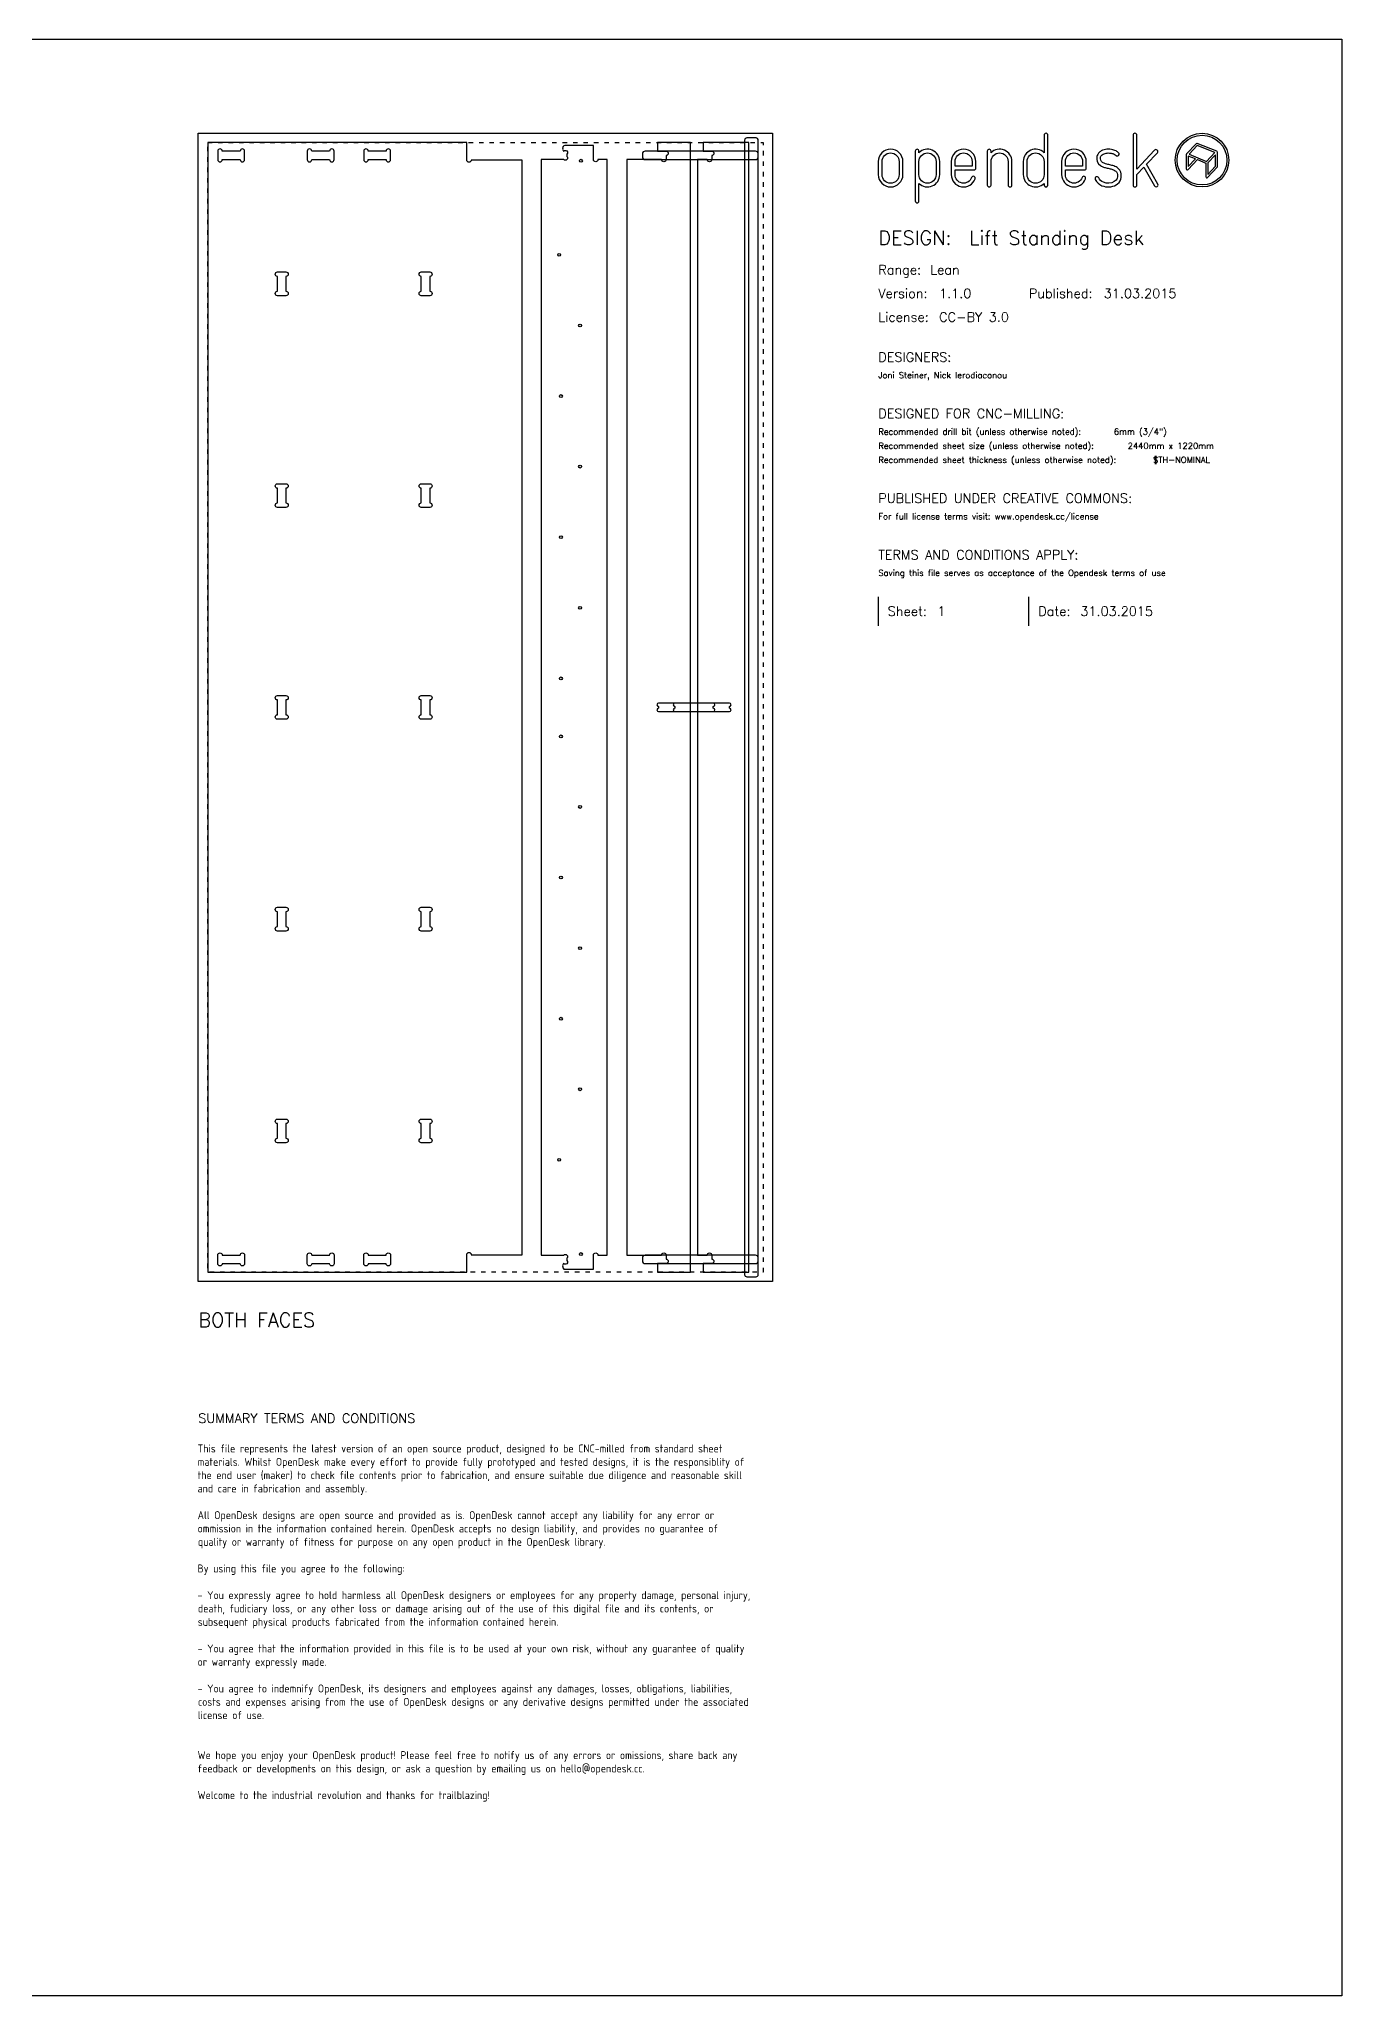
# Model space of a CAD drawing. Extents: x -300 to 5880, y -300 to 4158.
# Drawn here: x 3112 to 5880, y 0 to 4158 of the extents above; entities that cross this region are included whole.
import ezdxf
from ezdxf.enums import TextEntityAlignment as Align

# ---------------------------------------------------------------- set-up
doc = ezdxf.new("R2010")
doc.units = 0
doc.linetypes.add('DGN_STYLE_5', pattern=[22.17944, 9.505474, -12.673965])
for name, color, linetype in [('00-NOPRINT_TEXT', 7, 'CONTINUOUS'), ('00_NOPRINT_TOLERANCE', 7, 'DGN_STYLE_5'), ('TOP-CUT-INSIDE_18MM', 1, 'CONTINUOUS'), ('TOP-CUT-OUTSIDE_18MM', 220, 'CONTINUOUS'), ('TOP-HOLE-6MM-DIAM_14MM', 220, 'CONTINUOUS'), ('TOP-POCKET-INSIDE_04MM', 160, 'CONTINUOUS'), ('TOP-POCKET-INSIDE_09MM', 60, 'CONTINUOUS')]:
    doc.layers.add(name, color=color, linetype=linetype)
doc.layers.add('BOARD_$TH-NOMINAL', color=3, linetype='CONTINUOUS', lineweight=30)
doc.styles.add('OD-ISOCP-17', font='isocp.shx', dxfattribs={"height": 17})
doc.styles.add('OD-SIMPLEX-13', font='simplex.shx', dxfattribs={"height": 13})
doc.styles.add('OD-SIMPLEX-20', font='simplex.shx', dxfattribs={"height": 20})
doc.styles.add('OD-SIMPLEX-30', font='simplex.shx', dxfattribs={"height": 30})

msp = doc.modelspace()

# ---------------------------------------------------------------- linework, layer by layer
at = {"layer": '00-NOPRINT_TEXT', "color": 7}
for p, q in [((4895, 2973), (4895, 2911.3)), ((5214.8, 2911.3), (5214.8, 2973))]:
    msp.add_line(p, q, dxfattribs=at)
at = {"layer": '00-NOPRINT_TEXT', "flags": 128}
msp.add_lwpolyline([(0, 4158), (5880, 4158), (5880, 0), (0, 0)], close=True, dxfattribs=at)
at = {"layer": '00-NOPRINT_TEXT'}
for points in [[(5203, 3870.1, 0.662711), (5247.4, 3851.4), (5247.4, 3848, 1), (5255.3, 3848), (5255.3, 3954, 1), (5247.4, 3954), (5247.4, 3916.7, 0.662711), (5203, 3898)], [(5459.1, 3886), (5482.1, 3846, 1), (5489, 3850), (5464.8, 3892.1), (5487.9, 3916.6, 1), (5482.1, 3922), (5444.4, 3881.9), (5444.4, 3954, 1), (5436.4, 3954), (5436.4, 3848, 1), (5444.4, 3848), (5444.4, 3870.4)], [(4895, 3898), (4895, 3870.1, 1), (4947.3, 3870.1), (4947.3, 3898, 1)], [(4939.3, 3898), (4939.3, 3870.1, -1), (4902.9, 3870.1), (4902.9, 3898, -1)], [(5025.6, 3898, 0.662711), (4981.3, 3916.7), (4981.3, 3920.1, 1), (4973.4, 3920.1), (4973.4, 3814.1, 1), (4981.3, 3814.1), (4981.3, 3851.4, 0.662711), (5025.6, 3870.1)], [(4981.3, 3898, -1), (5017.7, 3898), (5017.7, 3870.1, -1), (4981.3, 3870.1)], [(5102.3, 3898, 1), (5050, 3898), (5050, 3870.1, 0.839291), (5100.7, 3861.2, 1), (5093.3, 3863.9, -0.839291), (5058, 3870.1), (5058, 3880.1), (5098.3, 3880.1, 0.414214), (5102.3, 3884.1)], [(5094.4, 3888.1), (5058, 3888.1), (5058, 3898, -1), (5094.4, 3898)], [(5178.9, 3898, 0.662711), (5134.5, 3916.7), (5134.5, 3920.1, 1), (5126.6, 3920.1), (5126.6, 3848, 1), (5134.5, 3848), (5134.5, 3898, -1), (5170.9, 3898), (5170.9, 3848, 1), (5178.9, 3848)], [(5247.4, 3870.1, -1), (5211, 3870.1), (5211, 3898, -1), (5247.4, 3898)], [(5336.9, 3898, 1), (5284.6, 3898), (5284.6, 3870.1, 0.839291), (5335.3, 3861.2, 1), (5327.9, 3863.9, -0.839291), (5292.6, 3870.1), (5292.6, 3880.1), (5332.9, 3880.1, 0.414214), (5336.9, 3884.1)], [(5329, 3888.1), (5292.6, 3888.1), (5292.6, 3898, -1), (5329, 3898)], [(5400.1, 3920.3, 0.045707), (5395.6, 3922.3, 0.040194), (5390.8, 3923.5, 0.040556), (5383.5, 3924, 0.094973), (5371.7, 3921.8, 0.070872), (5365.8, 3918.4, 0.048346), (5363.1, 3915.9, 0.04488), (5361.1, 3913.1, 0.072273), (5359.4, 3908.6, 0.309308), (5366.9, 3889.4, 0.053458), (5372, 3886.7, 0.041245), (5379.1, 3884.5, -0.005863), (5387.4, 3882.6, -0.030773), (5394.7, 3880.3, -0.132607), (5400.9, 3875.8, -0.093408), (5402.4, 3872.9, -0.14847), (5402.6, 3862.7, -0.201639), (5396.5, 3855.2, -0.222831), (5373.2, 3853.9, -0.190617), (5363.3, 3863.4, 1), (5356.1, 3860, 0.190617), (5370.2, 3846.5, 0.222831), (5400.2, 3848.2, 0.201639), (5410.2, 3860.4, 0.14847), (5410, 3875.3, 0.093408), (5407, 3880.8, 0.132607), (5397.5, 3887.7, 0.030773), (5389.3, 3890.3, 0.005863), (5380.8, 3892.3, -0.041245), (5374.9, 3894.1, -0.053458), (5371.4, 3896, -0.305258), (5367.1, 3906.7, -0.07419), (5368, 3909.1, -0.042878), (5369.1, 3910.7, -0.048346), (5370.7, 3912.1, -0.070872), (5374.6, 3914.4, -0.094973), (5383.5, 3916.1, -0.040556), (5389.6, 3915.6, -0.040194), (5393.1, 3914.7, -0.045707), (5396.3, 3913.3, -0.062202), (5400.1, 3910.6, 1), (5405.5, 3916.4, 0.062202)], [(5615.1, 3885.8, 0.190898), (5615.7, 3887.3), (5615.7, 3917.6, 0.306072), (5614.4, 3919.6), (5572.8, 3936.3, 0.309065), (5570.5, 3935.8), (5550.1, 3914, 0.190898), (5549.5, 3912.6), (5549.5, 3882.2, 0.679405), (5553.1, 3880.8), (5572.9, 3901.9), (5591.1, 3894.5), (5591.1, 3865.5, 0.679405), (5594.7, 3864.1)]]:
    msp.add_lwpolyline(points, format="xyb", close=True, dxfattribs=at)
for points in [[(5553.7, 3909.6), (5553.7, 3887.4), (5568.8, 3903.5)], [(5592.6, 3898.3), (5610, 3916.9), (5572.6, 3931.9), (5555.2, 3913.4)], [(5595.2, 3870.7), (5611.5, 3888.1), (5611.5, 3912.4), (5595.2, 3895.1)]]:
    msp.add_lwpolyline(points, close=True, dxfattribs=at)
for radius in [57, 52.9]:
    msp.add_circle((5582.9, 3901), radius, dxfattribs=at)
at = {"layer": '00_NOPRINT_TOLERANCE', "flags": 128}
for points in [[(3450, 3958), (4670, 3958), (4670, 1518), (3450, 1518)], [(3470, 3938), (4650, 3938), (4650, 1538), (3470, 1538)]]:
    msp.add_lwpolyline(points, close=True, dxfattribs=at)
at = {"layer": 'BOARD_$TH-NOMINAL', "flags": 128}
msp.add_lwpolyline([(3450, 3958), (4670, 3958), (4670, 1518), (3450, 1518)], close=True, dxfattribs=at)
at = {"layer": 'TOP-CUT-INSIDE_18MM'}
msp.add_lwpolyline([(4544.1, 2740, 1), (4544.1, 2747), (4462.9, 2747, 1), (4462.9, 2740), (4462.9, 2736, 1), (4462.9, 2729), (4544.1, 2729, 1), (4544.1, 2736)], format="xyb", close=True, dxfattribs=at)
at = {"layer": 'TOP-CUT-OUTSIDE_18MM'}
for points in [[(4138, 3901), (4030.1, 3901, -1), (4020.6, 3901), (4020.6, 3938), (3470, 3938), (3470, 1538), (4020.6, 1538), (4020.6, 1538), (4020.6, 1575, -1), (4030.1, 1575), (4138, 1575)], [(4299.2, 1574), (4318.9, 1574), (4318.9, 3902), (4299.2, 3902, -1), (4289.7, 3902), (4289.7, 3932), (4228.9, 3932, 0.522137), (4224.5, 3925.6, 0.343725), (4226.3, 3920, -1.029287), (4233.2, 3913.5), (4233.2, 3908.8, -1), (4226.4, 3902), (4178.9, 3902), (4178.9, 1574), (4226.4, 1574, -1), (4233.2, 1567.3), (4233.2, 1562.6, -1.029287), (4226.3, 1556, 0.343725), (4224.5, 1550.4, 0.522137), (4228.9, 1544), (4289.7, 1544), (4289.7, 1574, -1)]]:
    msp.add_lwpolyline(points, format="xyb", close=True, dxfattribs=at)
at = {"layer": 'TOP-CUT-OUTSIDE_18MM', "flags": 128}
for points in [[(4496, 3938), (4426, 3938), (4426, 3920), (4444, 3920, -1), (4444, 3910.5), (4444, 3902, -1), (4434.5, 3902), (4360.5, 3902), (4360.5, 1574), (4434.5, 1574, -1), (4444, 1574), (4444, 1565.5, -1), (4444, 1556), (4426, 1556), (4426, 1538), (4496, 1538)], [(4620, 3938), (4523, 3938), (4523, 3920), (4541, 3920, -1), (4541, 3910.5), (4541, 3902, -1), (4531.5, 3902), (4511, 3902), (4511, 1574), (4531.5, 1574, -1), (4541, 1574), (4541, 1565.5, -1), (4541, 1556), (4523, 1556), (4523, 1538), (4620, 1538)]]:
    msp.add_lwpolyline(points, format="xyb", close=True, dxfattribs=at)
at = {"layer": 'TOP-HOLE-6MM-DIAM_14MM'}
for centre in [(4263.1, 3899.6), (4216.8, 3699.6), (4261.2, 3549.6), (4220.7, 3399.6), (4261.2, 3249.6), (4220.7, 3099.6), (4261.2, 2949.6), (4220.7, 2799.6), (4220.7, 2676.4), (4261.2, 2526.4), (4220.7, 2376.4), (4261.2, 2226.4), (4220.7, 2076.4), (4261.2, 1926.4), (4216.8, 1776.4), (4263.1, 1576.4)]:
    msp.add_circle(centre, 3, dxfattribs=at)
at = {"layer": 'TOP-POCKET-INSIDE_04MM'}
for points in [[(4634, 3920), (4399.7, 3920, 0.414214), (4393.7, 3914), (4393.7, 3908, 0.414214), (4399.7, 3902), (4634, 3902, 0.414214), (4640, 3908), (4640, 3914, 0.414214)], [(4634, 1574), (4399.7, 1574, 0.414214), (4393.7, 1568), (4393.7, 1562, 0.414214), (4399.7, 1556), (4634, 1556, 0.414214), (4640, 1562), (4640, 1568, 0.414214)]]:
    msp.add_lwpolyline(points, format="xyb", close=True, dxfattribs=at)
at = {"layer": 'TOP-POCKET-INSIDE_09MM', "flags": 128}
for points in [[(3491.5, 3901.9, 1), (3501, 3901.9), (3539, 3901.9, 1), (3548.5, 3901.9), (3548.5, 3920.1, 0.999997), (3539, 3920.1), (3501, 3920.1, 0.999997), (3491.5, 3920.1)], [(3681.5, 3901.9, 1), (3691, 3901.9), (3729, 3901.9, 1), (3738.5, 3901.9), (3738.5, 3920.1, 0.999997), (3729, 3920.1), (3691, 3920.1, 0.999997), (3681.5, 3920.1)], [(3801.5, 3901.9, 1), (3811, 3901.9), (3849, 3901.9, 1), (3858.5, 3901.9), (3858.5, 3920.1, 0.999997), (3849, 3920.1), (3811, 3920.1, 0.999997), (3801.5, 3920.1)], [(3618.1, 3612.8, -1), (3618.1, 3622.3), (3618.1, 3653.7, -1), (3618.1, 3663.2), (3636.3, 3663.2, -0.999997), (3636.3, 3653.7), (3636.3, 3622.3, -0.999997), (3636.3, 3612.8)], [(3923.8, 3612.8, -1), (3923.8, 3622.3), (3923.8, 3653.7, -1), (3923.8, 3663.2), (3942, 3663.2, -0.999997), (3942, 3653.7), (3942, 3622.3, -0.999997), (3942, 3612.8)], [(3618.1, 3162.8, -1), (3618.1, 3172.3), (3618.1, 3203.7, -1), (3618.1, 3213.2), (3636.3, 3213.2, -0.999997), (3636.3, 3203.7), (3636.3, 3172.3, -0.999997), (3636.3, 3162.8)], [(3923.8, 3162.8, -1), (3923.8, 3172.3), (3923.8, 3203.7, -1), (3923.8, 3213.2), (3942, 3213.2, -0.999997), (3942, 3203.7), (3942, 3172.3, -0.999997), (3942, 3162.8)], [(3618.1, 2712.8, -1), (3618.1, 2722.3), (3618.1, 2753.7, -1), (3618.1, 2763.2), (3636.3, 2763.2, -0.999997), (3636.3, 2753.7), (3636.3, 2722.3, -0.999997), (3636.3, 2712.8)], [(3923.8, 2712.8, -1), (3923.8, 2722.3), (3923.8, 2753.7, -1), (3923.8, 2763.2), (3942, 2763.2, -0.999997), (3942, 2753.7), (3942, 2722.3, -0.999997), (3942, 2712.8)], [(4578.7, 2736), (4578.7, 2740, 1), (4578.7, 2747), (4509.5, 2747), (4497.5, 2747), (4428.2, 2747, 1), (4428.2, 2740), (4428.2, 2736, 1), (4428.2, 2729), (4497.5, 2729), (4509.5, 2729), (4578.7, 2729, 1)], [(3618.1, 2262.8, -1), (3618.1, 2272.3), (3618.1, 2303.7, -1), (3618.1, 2313.2), (3636.3, 2313.2, -0.999997), (3636.3, 2303.7), (3636.3, 2272.3, -0.999997), (3636.3, 2262.8)], [(3923.8, 2262.8, -1), (3923.8, 2272.3), (3923.8, 2303.7, -1), (3923.8, 2313.2), (3942, 2313.2, -0.999997), (3942, 2303.7), (3942, 2272.3, -0.999997), (3942, 2262.8)], [(3618.1, 1812.8, -1), (3618.1, 1822.3), (3618.1, 1853.7, -1), (3618.1, 1863.2), (3636.3, 1863.2, -0.999997), (3636.3, 1853.7), (3636.3, 1822.3, -0.999997), (3636.3, 1812.8)], [(3923.8, 1812.8, -1), (3923.8, 1822.3), (3923.8, 1853.7, -1), (3923.8, 1863.2), (3942, 1863.2, -0.999997), (3942, 1853.7), (3942, 1822.3, -0.999997), (3942, 1812.8)], [(3491.5, 1574.1, -1), (3501, 1574.1), (3539, 1574.1, -1), (3548.5, 1574.1), (3548.5, 1555.9, -0.999997), (3539, 1555.9), (3501, 1555.9, -0.999997), (3491.5, 1555.9)], [(3681.5, 1574.1, -1), (3691, 1574.1), (3729, 1574.1, -1), (3738.5, 1574.1), (3738.5, 1555.9, -0.999997), (3729, 1555.9), (3691, 1555.9, -0.999997), (3681.5, 1555.9)], [(3801.5, 1574.1, -1), (3811, 1574.1), (3849, 1574.1, -1), (3858.5, 1574.1), (3858.5, 1555.9, -0.999997), (3849, 1555.9), (3811, 1555.9, -0.999997), (3801.5, 1555.9)]]:
    msp.add_lwpolyline(points, format="xyb", close=True, dxfattribs=at)
at = {"layer": 'TOP-POCKET-INSIDE_09MM'}
msp.add_lwpolyline([(4635.2, 3948), (4615.8, 3948, 0.414214), (4611, 3943.2), (4611, 1532.8, 0.414214), (4615.8, 1528), (4635.2, 1528, 0.414214), (4640, 1532.8), (4640, 3943.2, 0.414214)], format="xyb", close=True, dxfattribs=at)

# ---------------------------------------------------------------- texts
at = {"layer": '00-NOPRINT_TEXT'}
for s, height, style, p in [('DESIGN:', 30, 'OD-SIMPLEX-30', (4895, 3720.9)), ('Lift Standing Desk', 30, 'OD-SIMPLEX-30', (5087.8, 3720.9)), ('Range:', 20, 'OD-SIMPLEX-20', (4895, 3657.9)), ('Lean', 20, 'OD-SIMPLEX-20', (5005.3, 3657.9)), ('Version:', 20, 'OD-SIMPLEX-20', (4895, 3607.7)), ('1.1.0', 20, 'OD-SIMPLEX-20', (5024.2, 3607.7)), ('Published:', 20, 'OD-SIMPLEX-20', (5214.8, 3607.7)), ('31.03.2015', 20, 'OD-SIMPLEX-20', (5374.1, 3607.7)), ('License:', 20, 'OD-SIMPLEX-20', (4895, 3557.4)), ('CC-BY 3.0', 20, 'OD-SIMPLEX-20', (5024.2, 3557.4)), ('DESIGNERS:', 20, 'OD-SIMPLEX-20', (4895, 3472.4)), ('Joni Steiner, Nick Ierodiaconou', 13, 'OD-SIMPLEX-13', (4895, 3437.4)), ('DESIGNED FOR CNC-MILLING:', 20, 'OD-SIMPLEX-20', (4895, 3352.4)), ('Recommended drill bit (unless otherwise noted):', 13, 'OD-SIMPLEX-13', (4895, 3317.4)), ('6mm (3/4")', 13, 'OD-SIMPLEX-13', (5395.5, 3317.4)), ('Recommended sheet size (unless otherwise noted):', 13, 'OD-SIMPLEX-13', (4895, 3287.4)), ('2440mm x 1220mm', 13, 'OD-SIMPLEX-13', (5424.9, 3287.4)), ('Recommended sheet thickness (unless otherwise noted):', 13, 'OD-SIMPLEX-13', (4895, 3257.4)), ('$TH-NOMINAL', 13, 'OD-SIMPLEX-13', (5478.8, 3257.4)), ('PUBLISHED UNDER CREATIVE COMMONS:', 20, 'OD-SIMPLEX-20', (4895, 3172.4)), ('For full license terms visit: www.opendesk.cc/license', 13, 'OD-SIMPLEX-13', (4895, 3137.4)), ('TERMS AND CONDITIONS APPLY:', 20, 'OD-SIMPLEX-20', (4895, 3052.3)), ('Saving this file serves as acceptance of the Opendesk terms of use ', 13, 'OD-SIMPLEX-13', (4895, 3017.3)), ('Sheet:', 20, 'OD-SIMPLEX-20', (4915, 2932.3)), ('1', 20, 'OD-SIMPLEX-20', (5020.6, 2932.3)), ('Date:', 20, 'OD-SIMPLEX-20', (5234.8, 2932.3)), ('31.03.2015', 20, 'OD-SIMPLEX-20', (5324.4, 2932.3))]:
    msp.add_text(s, height=height, dxfattribs=dict(at, style=style)).set_placement(p)
at = {"layer": '00-NOPRINT_TEXT', "color": 7}
for s, height, style, p in [('BOTH FACES', 30, 'OD-SIMPLEX-30', (3450, 1451.3)), ('SUMMARY TERMS AND CONDITIONS', 20, 'OD-SIMPLEX-20', (3450, 1237.4))]:
    msp.add_text(s, height=height, rotation=360, dxfattribs=dict(at, style=style)).set_placement(p, align=Align.TOP_LEFT)
at = {"layer": '00-NOPRINT_TEXT', "color": 7, "style": 'OD-ISOCP-17'}
for s, p in [('This file represents the latest version of an open source product, designed to be CNC-milled from standard sheet', (3448.5, 1154.7)), ('materials. Whilst OpenDesk make every effort to provide fully prototyped and tested designs, it is the responsiblity of', (3448.5, 1126.3)), ('the end user (maker) to check file contents prior to fabrication, and ensure suitable due diligence and reasonable skill', (3448.5, 1098)), ('and care in fabrication and assembly.', (3448.5, 1069.7)), ('All OpenDesk designs are open source and provided as is. OpenDesk cannot accept any liability for any error or', (3448.5, 1013)), ('ommission in the information contained herein. OpenDesk accepts no design liability, and provides no guarantee of', (3448.5, 984.7)), ('quality or warranty of fitness for purpose on any open product in the OpenDesk library.', (3449.1, 956.3)), ('By using this file you agree to the following:', (3448.5, 899.7)), ('- You expressly agree to hold harmless all OpenDesk designers or employees for any property damage, personal injury,', (3448.5, 843)), ('death, fudiciary loss, or any other loss or damage arising out of the use of this digital file and its contents, or', (3449.1, 814.7)), ('subsequent physical products fabricated from the information contained herein.', (3449, 786.3)), ('- You agree that the information provided in this file is to be used at your own risk, without any guarantee of quality', (3448.5, 729.7)), ('or warranty expressly made.', (3448.5, 701.3)), ('- You agree to indemnify OpenDesk, its designers and employees against any damages, losses, obligations, liabilities,', (3448.5, 644.7)), ('costs and expenses arising from the use of OpenDesk designs or any derivative designs permitted under the associated', (3449.1, 616.3)), ('license of use.', (3448.8, 588)), ('We hope you enjoy your OpenDesk product! Please feel free to notify us of any errors or omissions, share back any', (3448.5, 503)), ('feedback or developments on this design, or ask a question by emailing us on hello@opendesk.cc.', (3448.5, 474.7)), ('Welcome to the industrial revolution and thanks for trailblazing!', (3448.5, 418))]:
    msp.add_text(s, height=17, rotation=360, dxfattribs=at).set_placement(p)

doc.saveas('drawing.dxf')
